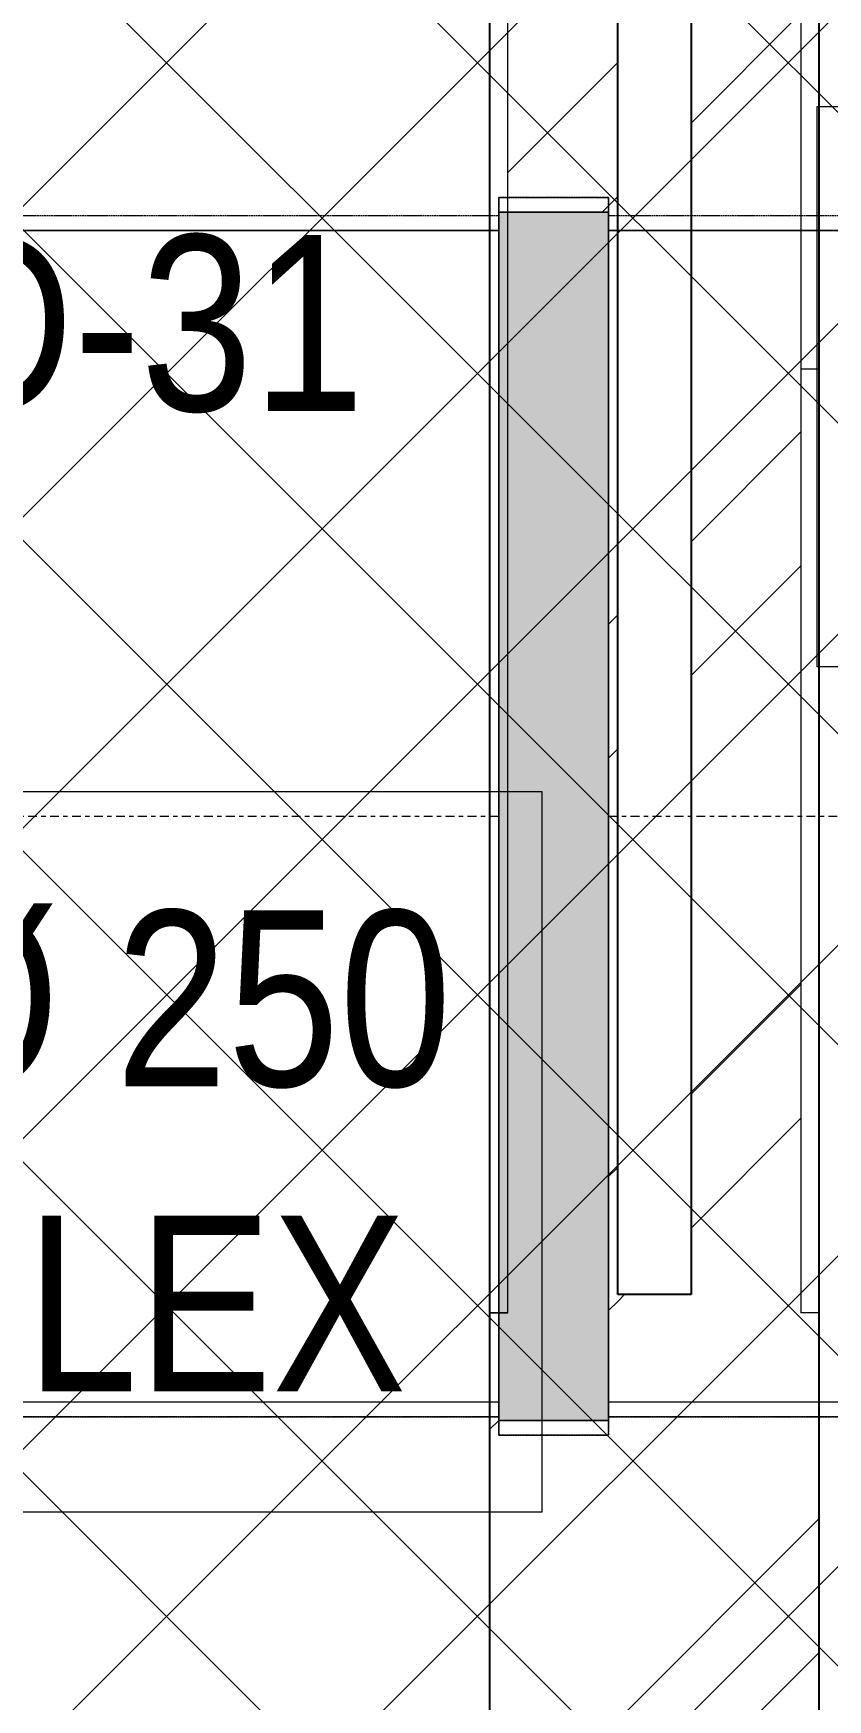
# Model space of a CAD drawing. Header units: inches. Extents: x -83664 to 20107, y -47222 to 19398.
# Drawn here: x -32420 to -31336, y -22543 to -20267 of the extents above; entities that cross this region are included whole.
import ezdxf

# ---------------------------------------------------------------- set-up
doc = ezdxf.new("R2010")
doc.units = ezdxf.units.IN
doc.header["$MEASUREMENT"] = 0
doc.linetypes.add('Center', pattern=[29.999999, 12, -6, 6, -6])
doc.linetypes.add('Hidden 0_50', pattern=[1.0584, 0.5292, -0.5292])
for name, color, linetype, lineweight in [('A-DETL-GENF', 7, 'Continuous', 9), ('A-WALL', 7, 'Continuous', 9), ('A-WALL-PATT', 7, 'Continuous', 25), ('G-ANNO-TEXT', 7, 'Continuous', 9), ('M-EQPM-IDEN', 7, 'Continuous', 9), ('M-HVAC-DUCT-CNTR', 7, 'Center', 9)]:
    doc.layers.add(name, color=color, linetype=linetype, lineweight=lineweight)
doc.layers.add('M-HVAC-DUCT', color=7, linetype='Continuous', lineweight=9, true_color=0xffe97f)
doc.styles.add('Arial Narrow_21', font='ARIALN.TTF', dxfattribs={"height": 240})
pattern_1 = [(45, (0, 0), (-377.1708, 377.1708), []), (45, (0, 571.5), (-377.1708, 377.1708), [])]

# ---------------------------------------------------------------- blocks, each defined once
blk = doc.blocks.new('GCE-DA-Fire Damper-Rectangular - Standard-V135-FIRST FLOOR AC CONDITIONING LAYOUT - PART A')
at = {"layer": 'A-DETL-GENF', "true_color": 0xff7f00}
blk.add_hatch(color=30, dxfattribs=at).paths.add_polyline_path([(75, -825), (-75, -825), (-75, 825), (75, 825), (75, -656.5)])
at = {"layer": 'A-DETL-GENF', "color": 30, "true_color": 0xff7f00}
for p, q in [((75, 825), (-75, 825)), ((-75, 825), (-75, -825)), ((75, -825), (75, 825)), ((-75, -825), (75, -825))]:
    blk.add_line(p, q, dxfattribs=at)
at = {"layer": 'M-HVAC-DUCT', "color": 30, "true_color": 0xff7f00}
for p, q in [((-75, -825), (-75, 825)), ((-75, 825), (75, 825)), ((75, 825), (75, -825)), ((75, -825), (-75, -825))]:
    blk.add_line(p, q, dxfattribs=at)
blk = doc.blocks.new('TEMW-SMBZ-HO-BM-HVAC-00002_rvt-1-FIRST FLOOR AC CONDITIONING LAYOUT - PART A')
at = {"layer": 'M-HVAC-DUCT', "color": 30, "linetype": 'Hidden 0_50', "true_color": 0xff7f00}
for p, q in [((119821.9, 77880.8), (119671.9, 77880.8)), ((119671.9, 77880.8), (119671.9, 76190.8)), ((119671.9, 76190.8), (119671.9, 77880.8)), ((119671.9, 77880.8), (119821.9, 77880.8)), ((119821.9, 76190.8), (119821.9, 77880.8)), ((119821.9, 77880.8), (119821.9, 76190.8)), ((119671.9, 77855.8), (117109.4, 77855.8)), ((119671.9, 77855.8), (117109.4, 77855.8)), ((119671.9, 76215.8), (119671.9, 77855.8)), ((119671.9, 77855.8), (119671.9, 76215.8)), ((119821.9, 76215.8), (119821.9, 77855.8)), ((119821.9, 77855.8), (119821.9, 76215.8)), ((123587.3, 77855.8), (119821.9, 77855.8)), ((123587.3, 77855.8), (119821.9, 77855.8)), ((117109.4, 76215.8), (119671.9, 76215.8)), ((119671.9, 76215.8), (117109.4, 76215.8)), ((119821.9, 76215.8), (123587.3, 76215.8)), ((123587.3, 76215.8), (119821.9, 76215.8)), ((119671.9, 76190.8), (119821.9, 76190.8)), ((119821.9, 76190.8), (119671.9, 76190.8))]:
    blk.add_line(p, q, dxfattribs=at)
at = {"layer": 'M-HVAC-DUCT', "color": 30, "true_color": 0xff7f00}
for p, q in [((117109.4, 77835.8), (119671.9, 77835.8)), ((119671.9, 77835.8), (117109.4, 77835.8)), ((119671.9, 77835.8), (119671.9, 76235.8)), ((119671.9, 76235.8), (119671.9, 77835.8)), ((119821.9, 77835.8), (119821.9, 76235.8)), ((119821.9, 76235.8), (119821.9, 77835.8)), ((119821.9, 77835.8), (123587.3, 77835.8)), ((123587.3, 77835.8), (119821.9, 77835.8)), ((119671.9, 76235.8), (117109.4, 76235.8)), ((119671.9, 76235.8), (117109.4, 76235.8)), ((123587.3, 76235.8), (119821.9, 76235.8)), ((123587.3, 76235.8), (119821.9, 76235.8))]:
    blk.add_line(p, q, dxfattribs=at)
at = {"layer": 'M-HVAC-DUCT-CNTR', "color": 30, "true_color": 0xff7f00}
for p, q in [((117109.4, 77035.8), (119671.9, 77035.8)), ((119821.9, 77035.8), (123587.3, 77035.8))]:
    blk.add_line(p, q, dxfattribs=at)
at = {"layer": 'M-HVAC-DUCT', "color": 6, "linetype": 'Hidden 0_50', "lineweight": 9, "true_color": 0xff00ff, "extrusion": (0, 0, -1)}
blk.add_blockref('GCE-DA-Fire Damper-Rectangular - Standard-V135-FIRST FLOOR AC CONDITIONING LAYOUT - PART A', (-119746.9, 77035.8), dxfattribs=at)
blk = doc.blocks.new('TEMW-SMBZ-HO-BM-HVAC-00002_rvt-2-FIRST FLOOR AC CONDITIONING LAYOUT - PART A')
at = {"layer": 'M-HVAC-DUCT', "color": 30, "linetype": 'Hidden 0_50', "true_color": 0xff7f00}
for p, q in [((119821.9, 77880.8), (119671.9, 77880.8)), ((119671.9, 77880.8), (119671.9, 76190.8)), ((119671.9, 76190.8), (119671.9, 77880.8)), ((119671.9, 77880.8), (119821.9, 77880.8)), ((119821.9, 76190.8), (119821.9, 77880.8)), ((119821.9, 77880.8), (119821.9, 76190.8)), ((119671.9, 77855.8), (117109.4, 77855.8)), ((119671.9, 77855.8), (117109.4, 77855.8)), ((119671.9, 76215.8), (119671.9, 77855.8)), ((119671.9, 77855.8), (119671.9, 76215.8)), ((119821.9, 76215.8), (119821.9, 77855.8)), ((119821.9, 77855.8), (119821.9, 76215.8)), ((123587.3, 77855.8), (119821.9, 77855.8)), ((123587.3, 77855.8), (119821.9, 77855.8)), ((117109.4, 76215.8), (119671.9, 76215.8)), ((119671.9, 76215.8), (117109.4, 76215.8)), ((119821.9, 76215.8), (123587.3, 76215.8)), ((123587.3, 76215.8), (119821.9, 76215.8)), ((119671.9, 76190.8), (119821.9, 76190.8)), ((119821.9, 76190.8), (119671.9, 76190.8))]:
    blk.add_line(p, q, dxfattribs=at)
at = {"layer": 'M-HVAC-DUCT', "color": 30, "true_color": 0xff7f00}
for p, q in [((117109.4, 77835.8), (119671.9, 77835.8)), ((119671.9, 77835.8), (117109.4, 77835.8)), ((119671.9, 77835.8), (119671.9, 76235.8)), ((119671.9, 76235.8), (119671.9, 77835.8)), ((119821.9, 77835.8), (119821.9, 76235.8)), ((119821.9, 76235.8), (119821.9, 77835.8)), ((119821.9, 77835.8), (123587.3, 77835.8)), ((123587.3, 77835.8), (119821.9, 77835.8)), ((119671.9, 76235.8), (117109.4, 76235.8)), ((119671.9, 76235.8), (117109.4, 76235.8)), ((123587.3, 76235.8), (119821.9, 76235.8)), ((123587.3, 76235.8), (119821.9, 76235.8))]:
    blk.add_line(p, q, dxfattribs=at)
at = {"layer": 'M-HVAC-DUCT-CNTR', "color": 30, "true_color": 0xff7f00}
for p, q in [((117109.4, 77035.8), (119671.9, 77035.8)), ((119821.9, 77035.8), (123587.3, 77035.8))]:
    blk.add_line(p, q, dxfattribs=at)
at = {"layer": 'M-HVAC-DUCT', "color": 6, "linetype": 'Hidden 0_50', "lineweight": 9, "true_color": 0xff00ff, "extrusion": (0, 0, -1)}
blk.add_blockref('GCE-DA-Fire Damper-Rectangular - Standard-V135-FIRST FLOOR AC CONDITIONING LAYOUT - PART A', (-119746.9, 77035.8), dxfattribs=at)
blk = doc.blocks.new('SMBZ_Hospital Arch Model_2026_01_29_rvt-1-FIRST FLOOR AC CONDITIONING LAYOUT - PART A')
at = {"layer": 'A-WALL-PATT', "lineweight": 9, "true_color": 0xbbbbbb}
h = blk.add_hatch(dxfattribs=at)
h.set_pattern_fill('FP_12', color=9, style=0, pattern_type=2)
h.set_pattern_definition(pattern_1)
h.paths.add_polyline_path([(119821.9, 76357.7), (119834.4, 76357.7), (119834.4, 79207.7), (119684.4, 79207.7), (119684.4, 77860.8), (119821.9, 77860.8), (119821.9, 76379.3)])
h = blk.add_hatch(dxfattribs=at)
h.set_pattern_fill('FP_12', color=9, style=0, pattern_type=2)
h.set_pattern_definition(pattern_1)
h.paths.add_polyline_path([(119934.4, 76357.7), (120084.4, 76357.7), (120084.4, 79207.7), (119934.4, 79207.7), (119934.4, 76379.3)])
h = blk.add_hatch(dxfattribs=at)
h.set_pattern_fill('FP_13', color=9, style=0, pattern_type=2)
h.set_pattern_definition([(0, (0, 0), (1219.2, 304.8), [50.292, -864.108, 50.292, -864.108, -4876.8]), (0, (0, 0), (1219.2, 304.8), [-1828.8, 50.292, -1778.508, 50.292, -864.108, -2133.6]), (0, (0, 0), (1219.2, 304.8), [-4572, 50.292, -559.308, 50.292, -1473.708]), (120, (457.2, 152.4), (-873.56454, 903.4582), [50.292, -864.108, 50.292, -864.108, -4876.8]), (120, (457.2, 152.4), (-873.56454, 903.4582), [-1828.8, 50.292, -1778.508, 50.292, -864.108, -2133.6]), (120, (457.2, 152.4), (-873.56454, 903.4582), [-4572, 50.292, -559.308, 50.292, -1473.708]), (240, (609.6, 762), (-345.63546, -1208.2582), [50.292, -864.108, 50.292, -864.108, -4876.8]), (240, (609.6, 762), (-345.63546, -1208.2582), [-1828.8, 50.292, -1778.508, 50.292, -864.108, -2133.6]), (240, (609.6, 762), (-345.63546, -1208.2582), [-4572, 50.292, -559.308, 50.292, -1473.708])])
h.paths.add_polyline_path([(120084.4, 76357.7), (120109.4, 76357.7), (120109.4, 79207.7), (120084.4, 79207.7), (120084.4, 76379.3)])
h = blk.add_hatch(dxfattribs=at)
h.set_pattern_fill('FP_12', color=9, style=0, pattern_type=2)
h.set_pattern_definition(pattern_1)
h.paths.add_polyline_path([(119860.9, 75532.7), (119934.4, 75532.7), (119934.4, 75557.7), (120109.4, 75557.7), (120109.4, 76357.7), (119934.4, 76357.7), (119934.4, 76382.7), (119834.4, 76382.7), (119834.4, 76357.7), (119821.9, 76357.7), (119821.9, 76210.8), (119671.9, 76210.8), (119671.9, 76357.7), (119659.4, 76357.7), (119659.4, 75557.7), (119834.4, 75557.7), (119834.4, 75532.7)])
at = {"layer": 'A-WALL', "color": 9, "lineweight": 25, "true_color": 0xbbbbbb}
for p, q in [((119659.4, 79207.7), (119659.4, 76357.7)), ((120109.4, 76357.7), (120109.4, 79207.7)), ((119834.4, 76382.7), (119834.4, 79182.7)), ((119934.4, 79182.7), (119934.4, 76382.7)), ((119934.4, 76382.7), (119834.4, 76382.7)), ((119659.4, 76357.7), (119659.4, 75557.7)), ((120109.4, 75557.7), (120109.4, 76357.7))]:
    blk.add_line(p, q, dxfattribs=at)
at = {"layer": 'A-WALL', "color": 9, "true_color": 0xbbbbbb}
for p, q in [((119659.4, 79207.7), (119659.4, 76357.7)), ((119684.4, 76357.7), (119684.4, 79207.7)), ((120084.4, 79207.7), (120084.4, 76357.7)), ((120109.4, 76357.7), (120109.4, 79207.7)), ((119834.4, 76382.7), (119834.4, 79182.7)), ((119934.4, 79182.7), (119934.4, 76382.7)), ((119834.4, 76382.7), (119934.4, 76382.7)), ((119684.4, 76357.7), (119659.4, 76357.7)), ((119659.4, 75557.7), (119659.4, 76357.7)), ((119659.4, 76357.7), (119684.4, 76357.7)), ((120109.4, 76357.7), (120084.4, 76357.7)), ((120109.4, 76357.7), (120109.4, 75557.7))]:
    blk.add_line(p, q, dxfattribs=at)

msp = doc.modelspace()

# ---------------------------------------------------------------- hatches: boundary and pattern name
at = {"layer": 'A-DETL-GENF', "true_color": 0xff0000}
h = msp.add_hatch(dxfattribs=at)
h.set_pattern_fill('FP_59', color=1, style=0, pattern_type=2)
h.set_pattern_definition([(45, (-151456.65, -98372.2), (-212.13203, 212.13203), []), (135, (-151456.65, -98372.2), (-212.13203, -212.13203), [])])
h.paths.add_polyline_path([(-62993, -37189.5), (-27297.3, -37189.5), (-27297.3, -98.4), (-62993, -98.4), (-62993, -33333)])

# ---------------------------------------------------------------- linework, layer by layer
at = {"layer": 'G-ANNO-TEXT', "flags": 128}
msp.add_lwpolyline([(-32673.4, -21302.6), (-31726.2, -21302.6), (-31726.2, -22286.6), (-32673.4, -22286.6)], close=True, dxfattribs=at)
at = {"layer": 'M-EQPM-IDEN', "flags": 128}
msp.add_lwpolyline([(-31350.1, -20367.1), (-29791.6, -20367.1), (-29791.6, -21132.1), (-31350.1, -21132.1)], close=True, dxfattribs=at)

# ---------------------------------------------------------------- block references
at = {"lineweight": 5}
for name in ['SMBZ_Hospital Arch Model_2026_01_29_rvt-1-FIRST FLOOR AC CONDITIONING LAYOUT - PART A', 'TEMW-SMBZ-HO-BM-HVAC-00002_rvt-1-FIRST FLOOR AC CONDITIONING LAYOUT - PART A', 'TEMW-SMBZ-HO-BM-HVAC-00002_rvt-2-FIRST FLOOR AC CONDITIONING LAYOUT - PART A']:
    msp.add_blockref(name, (-151456.7, -98372.2), dxfattribs=at)

# ---------------------------------------------------------------- texts
at = {"layer": 'G-ANNO-TEXT', "char_height": 240, "attachment_point": 1, "style": 'Arial Narrow_21'}
for s, insert, width in [('FD-31', (-32731.5, -20542.8), 974.05), ('Ø 250', (-32598.4, -21465), 937.974), ('FLEX', (-32598.4, -21881.7), 865.822)]:
    msp.add_mtext(s, dxfattribs=dict(at, insert=insert, width=width))

doc.saveas('drawing.dxf')
